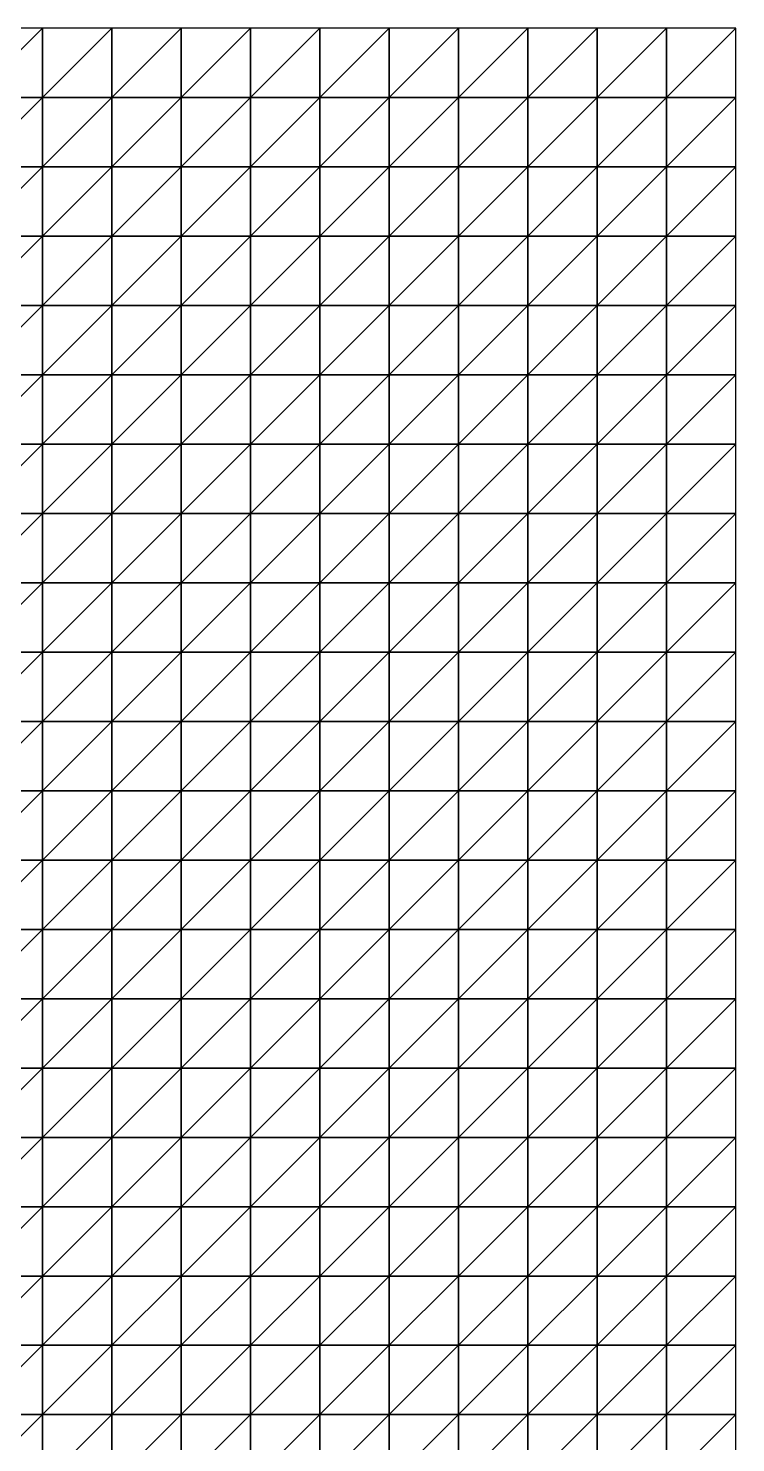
# Model space of a CAD drawing. Header units: metres. Extents: x 351000 to 353000, y 7455000 to 7457000.
# Drawn here: x 352745 to 353000, y 7456490 to 7457000 of the extents above; entities that cross this region are included whole.
import ezdxf

# ---------------------------------------------------------------- set-up
doc = ezdxf.new("R2010")
doc.units = ezdxf.units.M

msp = doc.modelspace()

# ---------------------------------------------------------------- linework, layer by layer
at = {"layer": 'BASE_OF_OXIDE_BOX'}
for points in [[(352725, 7456975, 1190.68), (352750, 7456975, 1195.74), (352750, 7457000, 1192.9)], [(352725, 7456975, 1190.68), (352750, 7457000, 1192.9), (352725, 7457000, 1188.75)], [(352750, 7456975, 1195.74), (352775, 7456975, 1202.83), (352775, 7457000, 1199.42)], [(352750, 7456975, 1195.74), (352775, 7457000, 1199.42), (352750, 7457000, 1192.9)], [(352775, 7456975, 1202.83), (352800, 7456975, 1207.02), (352800, 7457000, 1205.05)], [(352775, 7456975, 1202.83), (352800, 7457000, 1205.05), (352775, 7457000, 1199.42)], [(352800, 7456975, 1207.02), (352825, 7456975, 1207.54), (352825, 7457000, 1206.7)], [(352800, 7456975, 1207.02), (352825, 7457000, 1206.7), (352800, 7457000, 1205.05)], [(352825, 7456975, 1207.54), (352850, 7456975, 1208.84), (352850, 7457000, 1209.25)], [(352825, 7456975, 1207.54), (352850, 7457000, 1209.25), (352825, 7457000, 1206.7)], [(352850, 7456975, 1208.84), (352875, 7456975, 1210.33), (352875, 7457000, 1210.39)], [(352850, 7456975, 1208.84), (352875, 7457000, 1210.39), (352850, 7457000, 1209.25)], [(352875, 7456975, 1210.33), (352900, 7456975, 1209.05), (352900, 7457000, 1207.5)], [(352875, 7456975, 1210.33), (352900, 7457000, 1207.5), (352875, 7457000, 1210.39)], [(352900, 7456975, 1209.05), (352925, 7456975, 1202.54), (352925, 7457000, 1203.03)], [(352900, 7456975, 1209.05), (352925, 7457000, 1203.03), (352900, 7457000, 1207.5)], [(352925, 7456975, 1202.54), (352950, 7456975, 1194.92), (352950, 7457000, 1195.93)], [(352925, 7456975, 1202.54), (352950, 7457000, 1195.93), (352925, 7457000, 1203.03)], [(352950, 7456975, 1194.92), (352975, 7456975, 1184.76), (352975, 7457000, 1188.08)], [(352950, 7456975, 1194.92), (352975, 7457000, 1188.08), (352950, 7457000, 1195.93)], [(352975, 7456975, 1184.76), (353000, 7456975, 1175.67), (353000, 7457000, 1177.03)], [(352975, 7456975, 1184.76), (353000, 7457000, 1177.03), (352975, 7457000, 1188.08)], [(352725, 7456950, 1194.56), (352750, 7456950, 1200.44), (352750, 7456975, 1195.74)], [(352725, 7456950, 1194.56), (352750, 7456975, 1195.74), (352725, 7456975, 1190.68)], [(352750, 7456950, 1200.44), (352775, 7456950, 1207.55), (352775, 7456975, 1202.83)], [(352750, 7456950, 1200.44), (352775, 7456975, 1202.83), (352750, 7456975, 1195.74)], [(352775, 7456950, 1207.55), (352800, 7456950, 1211.11), (352800, 7456975, 1207.02)], [(352775, 7456950, 1207.55), (352800, 7456975, 1207.02), (352775, 7456975, 1202.83)], [(352800, 7456950, 1211.11), (352825, 7456950, 1210.2), (352825, 7456975, 1207.54)], [(352800, 7456950, 1211.11), (352825, 7456975, 1207.54), (352800, 7456975, 1207.02)], [(352825, 7456950, 1210.2), (352850, 7456950, 1209.69), (352850, 7456975, 1208.84)], [(352825, 7456950, 1210.2), (352850, 7456975, 1208.84), (352825, 7456975, 1207.54)], [(352850, 7456950, 1209.69), (352875, 7456950, 1209.61), (352875, 7456975, 1210.33)], [(352850, 7456950, 1209.69), (352875, 7456975, 1210.33), (352850, 7456975, 1208.84)], [(352875, 7456950, 1209.61), (352900, 7456950, 1205.89), (352900, 7456975, 1209.05)], [(352875, 7456950, 1209.61), (352900, 7456975, 1209.05), (352875, 7456975, 1210.33)], [(352900, 7456950, 1205.89), (352925, 7456950, 1197.81), (352925, 7456975, 1202.54)], [(352900, 7456950, 1205.89), (352925, 7456975, 1202.54), (352900, 7456975, 1209.05)], [(352925, 7456950, 1197.81), (352950, 7456950, 1189), (352950, 7456975, 1194.92)], [(352925, 7456950, 1197.81), (352950, 7456975, 1194.92), (352925, 7456975, 1202.54)], [(352950, 7456950, 1189), (352975, 7456950, 1180.55), (352975, 7456975, 1184.76)], [(352950, 7456950, 1189), (352975, 7456975, 1184.76), (352950, 7456975, 1194.92)], [(352975, 7456950, 1180.55), (353000, 7456950, 1173.65), (353000, 7456975, 1175.67)], [(352975, 7456950, 1180.55), (353000, 7456975, 1175.67), (352975, 7456975, 1184.76)], [(352725, 7456925, 1198.67), (352750, 7456925, 1205.07), (352750, 7456950, 1200.44)], [(352725, 7456925, 1198.67), (352750, 7456950, 1200.44), (352725, 7456950, 1194.56)], [(352750, 7456925, 1205.07), (352775, 7456925, 1211.67), (352775, 7456950, 1207.55)], [(352750, 7456925, 1205.07), (352775, 7456950, 1207.55), (352750, 7456950, 1200.44)], [(352775, 7456925, 1211.67), (352800, 7456925, 1215.95), (352800, 7456950, 1211.11)], [(352775, 7456925, 1211.67), (352800, 7456950, 1211.11), (352775, 7456950, 1207.55)], [(352800, 7456925, 1215.95), (352825, 7456925, 1213.81), (352825, 7456950, 1210.2)], [(352800, 7456925, 1215.95), (352825, 7456950, 1210.2), (352800, 7456950, 1211.11)], [(352825, 7456925, 1213.81), (352850, 7456925, 1211.23), (352850, 7456950, 1209.69)], [(352825, 7456925, 1213.81), (352850, 7456950, 1209.69), (352825, 7456950, 1210.2)], [(352850, 7456925, 1211.23), (352875, 7456925, 1206.8), (352875, 7456950, 1209.61)], [(352850, 7456925, 1211.23), (352875, 7456950, 1209.61), (352850, 7456950, 1209.69)], [(352875, 7456925, 1206.8), (352900, 7456925, 1198.89), (352900, 7456950, 1205.89)], [(352875, 7456925, 1206.8), (352900, 7456950, 1205.89), (352875, 7456950, 1209.61)], [(352900, 7456925, 1198.89), (352925, 7456925, 1190.64), (352925, 7456950, 1197.81)], [(352900, 7456925, 1198.89), (352925, 7456950, 1197.81), (352900, 7456950, 1205.89)], [(352925, 7456925, 1190.64), (352950, 7456925, 1183.01), (352950, 7456950, 1189)], [(352925, 7456925, 1190.64), (352950, 7456950, 1189), (352925, 7456950, 1197.81)], [(352950, 7456925, 1183.01), (352975, 7456925, 1176.61), (352975, 7456950, 1180.55)], [(352950, 7456925, 1183.01), (352975, 7456950, 1180.55), (352950, 7456950, 1189)], [(352975, 7456925, 1176.61), (353000, 7456925, 1171.96), (353000, 7456950, 1173.65)], [(352975, 7456925, 1176.61), (353000, 7456950, 1173.65), (352975, 7456950, 1180.55)], [(352725, 7456900, 1200.68), (352750, 7456900, 1206.95), (352750, 7456925, 1205.07)], [(352725, 7456900, 1200.68), (352750, 7456925, 1205.07), (352725, 7456925, 1198.67)], [(352750, 7456900, 1206.95), (352775, 7456900, 1212.45), (352775, 7456925, 1211.67)], [(352750, 7456900, 1206.95), (352775, 7456925, 1211.67), (352750, 7456925, 1205.07)], [(352775, 7456900, 1212.45), (352800, 7456900, 1214.75), (352800, 7456925, 1215.95)], [(352775, 7456900, 1212.45), (352800, 7456925, 1215.95), (352775, 7456925, 1211.67)], [(352800, 7456900, 1214.75), (352825, 7456900, 1212.79), (352825, 7456925, 1213.81)], [(352800, 7456900, 1214.75), (352825, 7456925, 1213.81), (352800, 7456925, 1215.95)], [(352825, 7456900, 1212.79), (352850, 7456900, 1207.01), (352850, 7456925, 1211.23)], [(352825, 7456900, 1212.79), (352850, 7456925, 1211.23), (352825, 7456925, 1213.81)], [(352850, 7456900, 1207.01), (352875, 7456900, 1199), (352875, 7456925, 1206.8)], [(352850, 7456900, 1207.01), (352875, 7456925, 1206.8), (352850, 7456925, 1211.23)], [(352875, 7456900, 1199), (352900, 7456900, 1190.6), (352900, 7456925, 1198.89)], [(352875, 7456900, 1199), (352900, 7456925, 1198.89), (352875, 7456925, 1206.8)], [(352900, 7456900, 1190.6), (352925, 7456900, 1183.28), (352925, 7456925, 1190.64)], [(352900, 7456900, 1190.6), (352925, 7456925, 1190.64), (352900, 7456925, 1198.89)], [(352925, 7456900, 1183.28), (352950, 7456900, 1177.74), (352950, 7456925, 1183.01)], [(352925, 7456900, 1183.28), (352950, 7456925, 1183.01), (352925, 7456925, 1190.64)], [(352950, 7456900, 1177.74), (352975, 7456900, 1174.02), (352975, 7456925, 1176.61)], [(352950, 7456900, 1177.74), (352975, 7456925, 1176.61), (352950, 7456925, 1183.01)], [(352975, 7456900, 1174.02), (353000, 7456900, 1171.85), (353000, 7456925, 1171.96)], [(352975, 7456900, 1174.02), (353000, 7456925, 1171.96), (352975, 7456925, 1176.61)], [(352725, 7456875, 1199.27), (352750, 7456875, 1204.56), (352750, 7456900, 1206.95)], [(352725, 7456875, 1199.27), (352750, 7456900, 1206.95), (352725, 7456900, 1200.68)], [(352750, 7456875, 1204.56), (352775, 7456875, 1208.38), (352775, 7456900, 1212.45)], [(352750, 7456875, 1204.56), (352775, 7456900, 1212.45), (352750, 7456900, 1206.95)], [(352775, 7456875, 1208.38), (352800, 7456875, 1208.55), (352800, 7456900, 1214.75)], [(352775, 7456875, 1208.38), (352800, 7456900, 1214.75), (352775, 7456900, 1212.45)], [(352800, 7456875, 1208.55), (352825, 7456875, 1204.45), (352825, 7456900, 1212.79)], [(352800, 7456875, 1208.55), (352825, 7456900, 1212.79), (352800, 7456900, 1214.75)], [(352825, 7456875, 1204.45), (352850, 7456875, 1197.1), (352850, 7456900, 1207.01)], [(352825, 7456875, 1204.45), (352850, 7456900, 1207.01), (352825, 7456900, 1212.79)], [(352850, 7456875, 1197.1), (352875, 7456875, 1188.6), (352875, 7456900, 1199)], [(352850, 7456875, 1197.1), (352875, 7456900, 1199), (352850, 7456900, 1207.01)], [(352875, 7456875, 1188.6), (352900, 7456875, 1181.11), (352900, 7456900, 1190.6)], [(352875, 7456875, 1188.6), (352900, 7456900, 1190.6), (352875, 7456900, 1199)], [(352900, 7456875, 1181.11), (352925, 7456875, 1176.07), (352925, 7456900, 1183.28)], [(352900, 7456875, 1181.11), (352925, 7456900, 1183.28), (352900, 7456900, 1190.6)], [(352925, 7456875, 1176.07), (352950, 7456875, 1173.77), (352950, 7456900, 1177.74)], [(352925, 7456875, 1176.07), (352950, 7456900, 1177.74), (352925, 7456900, 1183.28)], [(352950, 7456875, 1173.77), (352975, 7456875, 1173.55), (352975, 7456900, 1174.02)], [(352950, 7456875, 1173.77), (352975, 7456900, 1174.02), (352950, 7456900, 1177.74)], [(352975, 7456875, 1173.55), (353000, 7456875, 1174.34), (353000, 7456900, 1171.85)], [(352975, 7456875, 1173.55), (353000, 7456900, 1171.85), (352975, 7456900, 1174.02)], [(352725, 7456850, 1195.32), (352750, 7456850, 1198.94), (352750, 7456875, 1204.56)], [(352725, 7456850, 1195.32), (352750, 7456875, 1204.56), (352725, 7456875, 1199.27)], [(352750, 7456850, 1198.94), (352775, 7456850, 1200.63), (352775, 7456875, 1208.38)], [(352750, 7456850, 1198.94), (352775, 7456875, 1208.38), (352750, 7456875, 1204.56)], [(352775, 7456850, 1200.63), (352800, 7456850, 1198.63), (352800, 7456875, 1208.55)], [(352775, 7456850, 1200.63), (352800, 7456875, 1208.55), (352775, 7456875, 1208.38)], [(352800, 7456850, 1198.63), (352825, 7456850, 1192.83), (352825, 7456875, 1204.45)], [(352800, 7456850, 1198.63), (352825, 7456875, 1204.45), (352800, 7456875, 1208.55)], [(352825, 7456850, 1192.83), (352850, 7456850, 1184.74), (352850, 7456875, 1197.1)], [(352825, 7456850, 1192.83), (352850, 7456875, 1197.1), (352825, 7456875, 1204.45)], [(352850, 7456850, 1184.74), (352875, 7456850, 1176.81), (352875, 7456875, 1188.6)], [(352850, 7456850, 1184.74), (352875, 7456875, 1188.6), (352850, 7456875, 1197.1)], [(352875, 7456850, 1176.81), (352900, 7456850, 1171.35), (352900, 7456875, 1181.11)], [(352875, 7456850, 1176.81), (352900, 7456875, 1181.11), (352875, 7456875, 1188.6)], [(352900, 7456850, 1171.35), (352925, 7456850, 1169.6), (352925, 7456875, 1176.07)], [(352900, 7456850, 1171.35), (352925, 7456875, 1176.07), (352900, 7456875, 1181.11)], [(352925, 7456850, 1169.6), (352950, 7456850, 1171.34), (352950, 7456875, 1173.77)], [(352925, 7456850, 1169.6), (352950, 7456875, 1173.77), (352925, 7456875, 1176.07)], [(352950, 7456850, 1171.34), (352975, 7456850, 1175.18), (352975, 7456875, 1173.55)], [(352950, 7456850, 1171.34), (352975, 7456875, 1173.55), (352950, 7456875, 1173.77)], [(352975, 7456850, 1175.18), (353000, 7456850, 1179.29), (353000, 7456875, 1174.34)], [(352975, 7456850, 1175.18), (353000, 7456875, 1174.34), (352975, 7456875, 1173.55)], [(352725, 7456825, 1191.65), (352750, 7456825, 1193.27), (352750, 7456850, 1198.94)], [(352725, 7456825, 1191.65), (352750, 7456850, 1198.94), (352725, 7456850, 1195.32)], [(352750, 7456825, 1193.27), (352775, 7456825, 1192.66), (352775, 7456850, 1200.63)], [(352750, 7456825, 1193.27), (352775, 7456850, 1200.63), (352750, 7456850, 1198.94)], [(352775, 7456825, 1192.66), (352800, 7456825, 1188.56), (352800, 7456850, 1198.63)], [(352775, 7456825, 1192.66), (352800, 7456850, 1198.63), (352775, 7456850, 1200.63)], [(352800, 7456825, 1188.56), (352825, 7456825, 1181.34), (352825, 7456850, 1192.83)], [(352800, 7456825, 1188.56), (352825, 7456850, 1192.83), (352800, 7456850, 1198.63)], [(352825, 7456825, 1181.34), (352850, 7456825, 1172.93), (352850, 7456850, 1184.74)], [(352825, 7456825, 1181.34), (352850, 7456850, 1184.74), (352825, 7456850, 1192.83)], [(352850, 7456825, 1172.93), (352875, 7456825, 1166), (352875, 7456850, 1176.81)], [(352850, 7456825, 1172.93), (352875, 7456850, 1176.81), (352850, 7456850, 1184.74)], [(352875, 7456825, 1166), (352900, 7456825, 1162.87), (352900, 7456850, 1171.35)], [(352875, 7456825, 1166), (352900, 7456850, 1171.35), (352875, 7456850, 1176.81)], [(352900, 7456825, 1162.87), (352925, 7456825, 1164.53), (352925, 7456850, 1169.6)], [(352900, 7456825, 1162.87), (352925, 7456850, 1169.6), (352900, 7456850, 1171.35)], [(352925, 7456825, 1164.53), (352950, 7456825, 1170.24), (352950, 7456850, 1171.34)], [(352925, 7456825, 1164.53), (352950, 7456850, 1171.34), (352925, 7456850, 1169.6)], [(352950, 7456825, 1170.24), (352975, 7456825, 1177.95), (352975, 7456850, 1175.18)], [(352950, 7456825, 1170.24), (352975, 7456850, 1175.18), (352950, 7456850, 1171.34)], [(352975, 7456825, 1177.95), (353000, 7456825, 1185.21), (353000, 7456850, 1179.29)], [(352975, 7456825, 1177.95), (353000, 7456850, 1179.29), (352975, 7456850, 1175.18)], [(352725, 7456800, 1191.26), (352750, 7456800, 1191), (352750, 7456825, 1193.27)], [(352725, 7456800, 1191.26), (352750, 7456825, 1193.27), (352725, 7456825, 1191.65)], [(352750, 7456800, 1191), (352775, 7456800, 1188.2), (352775, 7456825, 1192.66)], [(352750, 7456800, 1191), (352775, 7456825, 1192.66), (352750, 7456825, 1193.27)], [(352775, 7456800, 1188.2), (352800, 7456800, 1182.1), (352800, 7456825, 1188.56)], [(352775, 7456800, 1188.2), (352800, 7456825, 1188.56), (352775, 7456825, 1192.66)], [(352800, 7456800, 1182.1), (352825, 7456800, 1173.51), (352825, 7456825, 1181.34)], [(352800, 7456800, 1182.1), (352825, 7456825, 1181.34), (352800, 7456825, 1188.56)], [(352825, 7456800, 1173.51), (352850, 7456800, 1164.67), (352850, 7456825, 1172.93)], [(352825, 7456800, 1173.51), (352850, 7456825, 1172.93), (352825, 7456825, 1181.34)], [(352850, 7456800, 1164.67), (352875, 7456800, 1158.4), (352875, 7456825, 1166)], [(352850, 7456800, 1164.67), (352875, 7456825, 1166), (352850, 7456825, 1172.93)], [(352875, 7456800, 1158.4), (352900, 7456800, 1156.97), (352900, 7456825, 1162.87)], [(352875, 7456800, 1158.4), (352900, 7456825, 1162.87), (352875, 7456825, 1166)], [(352900, 7456800, 1156.97), (352925, 7456800, 1161.11), (352925, 7456825, 1164.53)], [(352900, 7456800, 1156.97), (352925, 7456825, 1164.53), (352900, 7456825, 1162.87)], [(352925, 7456800, 1161.11), (352950, 7456800, 1169.71), (352950, 7456825, 1170.24)], [(352925, 7456800, 1161.11), (352950, 7456825, 1170.24), (352925, 7456825, 1164.53)], [(352950, 7456800, 1169.71), (352975, 7456800, 1180.25), (352975, 7456825, 1177.95)], [(352950, 7456800, 1169.71), (352975, 7456825, 1177.95), (352950, 7456825, 1170.24)], [(352975, 7456800, 1180.25), (353000, 7456800, 1189.8), (353000, 7456825, 1185.21)], [(352975, 7456800, 1180.25), (353000, 7456825, 1185.21), (352975, 7456825, 1177.95)], [(352725, 7456775, 1195.17), (352750, 7456775, 1193.44), (352750, 7456800, 1191)], [(352725, 7456775, 1195.17), (352750, 7456800, 1191), (352725, 7456800, 1191.26)], [(352750, 7456775, 1193.44), (352775, 7456775, 1188.78), (352775, 7456800, 1188.2)], [(352750, 7456775, 1193.44), (352775, 7456800, 1188.2), (352750, 7456800, 1191)], [(352775, 7456775, 1188.78), (352800, 7456775, 1180.87), (352800, 7456800, 1182.1)], [(352775, 7456775, 1188.78), (352800, 7456800, 1182.1), (352775, 7456800, 1188.2)], [(352800, 7456775, 1180.87), (352825, 7456775, 1170.88), (352825, 7456800, 1173.51)], [(352800, 7456775, 1180.87), (352825, 7456800, 1173.51), (352800, 7456800, 1182.1)], [(352825, 7456775, 1170.88), (352850, 7456775, 1161.24), (352850, 7456800, 1164.67)], [(352825, 7456775, 1170.88), (352850, 7456800, 1164.67), (352825, 7456800, 1173.51)], [(352850, 7456775, 1161.24), (352875, 7456775, 1154.85), (352875, 7456800, 1158.4)], [(352850, 7456775, 1161.24), (352875, 7456800, 1158.4), (352850, 7456800, 1164.67)], [(352875, 7456775, 1154.85), (352900, 7456775, 1153.91), (352900, 7456800, 1156.97)], [(352875, 7456775, 1154.85), (352900, 7456800, 1156.97), (352875, 7456800, 1158.4)], [(352900, 7456775, 1153.91), (352925, 7456775, 1159.05), (352925, 7456800, 1161.11)], [(352900, 7456775, 1153.91), (352925, 7456800, 1161.11), (352900, 7456800, 1156.97)], [(352925, 7456775, 1159.05), (352950, 7456775, 1168.94), (352950, 7456800, 1169.71)], [(352925, 7456775, 1159.05), (352950, 7456800, 1169.71), (352925, 7456800, 1161.11)], [(352950, 7456775, 1168.94), (352975, 7456775, 1180.79), (352975, 7456800, 1180.25)], [(352950, 7456775, 1168.94), (352975, 7456800, 1180.25), (352950, 7456800, 1169.71)], [(352975, 7456775, 1180.79), (353000, 7456775, 1191.45), (353000, 7456800, 1189.8)], [(352975, 7456775, 1180.79), (353000, 7456800, 1189.8), (352975, 7456800, 1180.25)], [(352725, 7456750, 1201.59), (352750, 7456750, 1198.91), (352750, 7456775, 1193.44)], [(352725, 7456750, 1201.59), (352750, 7456775, 1193.44), (352725, 7456775, 1195.17)], [(352750, 7456750, 1198.91), (352775, 7456750, 1192.88), (352775, 7456775, 1188.78)], [(352750, 7456750, 1198.91), (352775, 7456775, 1188.78), (352750, 7456775, 1193.44)], [(352775, 7456750, 1192.88), (352800, 7456750, 1183.54), (352800, 7456775, 1180.87)], [(352775, 7456750, 1192.88), (352800, 7456775, 1180.87), (352775, 7456775, 1188.78)], [(352800, 7456750, 1183.54), (352825, 7456750, 1172.28), (352825, 7456775, 1170.88)], [(352800, 7456750, 1183.54), (352825, 7456775, 1170.88), (352800, 7456775, 1180.87)], [(352825, 7456750, 1172.28), (352850, 7456750, 1161.63), (352850, 7456775, 1161.24)], [(352825, 7456750, 1172.28), (352850, 7456775, 1161.24), (352825, 7456775, 1170.88)], [(352850, 7456750, 1161.63), (352875, 7456750, 1154.49), (352875, 7456775, 1154.85)], [(352850, 7456750, 1161.63), (352875, 7456775, 1154.85), (352850, 7456775, 1161.24)], [(352875, 7456750, 1154.49), (352900, 7456750, 1153.06), (352900, 7456775, 1153.91)], [(352875, 7456750, 1154.49), (352900, 7456775, 1153.91), (352875, 7456775, 1154.85)], [(352900, 7456750, 1153.06), (352925, 7456750, 1157.92), (352925, 7456775, 1159.05)], [(352900, 7456750, 1153.06), (352925, 7456775, 1159.05), (352900, 7456775, 1153.91)], [(352925, 7456750, 1157.92), (352950, 7456750, 1167.7), (352950, 7456775, 1168.94)], [(352925, 7456750, 1157.92), (352950, 7456775, 1168.94), (352925, 7456775, 1159.05)], [(352950, 7456750, 1167.7), (352975, 7456750, 1179.59), (352975, 7456775, 1180.79)], [(352950, 7456750, 1167.7), (352975, 7456775, 1180.79), (352950, 7456775, 1168.94)], [(352975, 7456750, 1179.59), (353000, 7456750, 1190.35), (353000, 7456775, 1191.45)], [(352975, 7456750, 1179.59), (353000, 7456775, 1191.45), (352975, 7456775, 1180.79)], [(352725, 7456725, 1206.37), (352750, 7456725, 1203.96), (352750, 7456750, 1198.91)], [(352725, 7456725, 1206.37), (352750, 7456750, 1198.91), (352725, 7456750, 1201.59)], [(352750, 7456725, 1203.96), (352775, 7456725, 1197.19), (352775, 7456750, 1192.88)], [(352750, 7456725, 1203.96), (352775, 7456750, 1192.88), (352750, 7456750, 1198.91)], [(352775, 7456725, 1197.19), (352800, 7456725, 1187.05), (352800, 7456750, 1183.54)], [(352775, 7456725, 1197.19), (352800, 7456750, 1183.54), (352775, 7456750, 1192.88)], [(352800, 7456725, 1187.05), (352825, 7456725, 1175.03), (352825, 7456750, 1172.28)], [(352800, 7456725, 1187.05), (352825, 7456750, 1172.28), (352800, 7456750, 1183.54)], [(352825, 7456725, 1175.03), (352850, 7456725, 1163.64), (352850, 7456750, 1161.63)], [(352825, 7456725, 1175.03), (352850, 7456750, 1161.63), (352825, 7456750, 1172.28)], [(352850, 7456725, 1163.64), (352875, 7456725, 1155.75), (352875, 7456750, 1154.49)], [(352850, 7456725, 1163.64), (352875, 7456750, 1154.49), (352850, 7456750, 1161.63)], [(352875, 7456725, 1155.75), (352900, 7456725, 1153.54), (352900, 7456750, 1153.06)], [(352875, 7456725, 1155.75), (352900, 7456750, 1153.06), (352875, 7456750, 1154.49)], [(352900, 7456725, 1153.54), (352925, 7456725, 1157.62), (352925, 7456750, 1157.92)], [(352900, 7456725, 1153.54), (352925, 7456750, 1157.92), (352900, 7456750, 1153.06)], [(352925, 7456725, 1157.62), (352950, 7456725, 1166.74), (352950, 7456750, 1167.7)], [(352925, 7456725, 1157.62), (352950, 7456750, 1167.7), (352925, 7456750, 1157.92)], [(352950, 7456725, 1166.74), (352975, 7456725, 1178.13), (352975, 7456750, 1179.59)], [(352950, 7456725, 1166.74), (352975, 7456750, 1179.59), (352950, 7456750, 1167.7)], [(352975, 7456725, 1178.13), (353000, 7456725, 1188.63), (353000, 7456750, 1190.35)], [(352975, 7456725, 1178.13), (353000, 7456750, 1190.35), (352975, 7456750, 1179.59)], [(352725, 7456700, 1209.14), (352750, 7456700, 1206.01), (352750, 7456725, 1203.96)], [(352725, 7456700, 1209.14), (352750, 7456725, 1203.96), (352725, 7456725, 1206.37)], [(352750, 7456700, 1206.01), (352775, 7456700, 1199.19), (352775, 7456725, 1197.19)], [(352750, 7456700, 1206.01), (352775, 7456725, 1197.19), (352750, 7456725, 1203.96)], [(352775, 7456700, 1199.19), (352800, 7456700, 1189.06), (352800, 7456725, 1187.05)], [(352775, 7456700, 1199.19), (352800, 7456725, 1187.05), (352775, 7456725, 1197.19)], [(352800, 7456700, 1189.06), (352825, 7456700, 1177.09), (352825, 7456725, 1175.03)], [(352800, 7456700, 1189.06), (352825, 7456725, 1175.03), (352800, 7456725, 1187.05)], [(352825, 7456700, 1177.09), (352850, 7456700, 1165.69), (352850, 7456725, 1163.64)], [(352825, 7456700, 1177.09), (352850, 7456725, 1163.64), (352825, 7456725, 1175.03)], [(352850, 7456700, 1165.69), (352875, 7456700, 1157.63), (352875, 7456725, 1155.75)], [(352850, 7456700, 1165.69), (352875, 7456725, 1155.75), (352850, 7456725, 1163.64)], [(352875, 7456700, 1157.63), (352900, 7456700, 1155.07), (352900, 7456725, 1153.54)], [(352875, 7456700, 1157.63), (352900, 7456725, 1153.54), (352875, 7456725, 1155.75)], [(352900, 7456700, 1155.07), (352925, 7456700, 1158.69), (352925, 7456725, 1157.62)], [(352900, 7456700, 1155.07), (352925, 7456725, 1157.62), (352900, 7456725, 1153.54)], [(352925, 7456700, 1158.69), (352950, 7456700, 1167.35), (352950, 7456725, 1166.74)], [(352925, 7456700, 1158.69), (352950, 7456725, 1166.74), (352925, 7456725, 1157.62)], [(352950, 7456700, 1167.35), (352975, 7456700, 1178.45), (352975, 7456725, 1178.13)], [(352950, 7456700, 1167.35), (352975, 7456725, 1178.13), (352950, 7456725, 1166.74)], [(352975, 7456700, 1178.45), (353000, 7456700, 1188.89), (353000, 7456725, 1188.63)], [(352975, 7456700, 1178.45), (353000, 7456725, 1188.63), (352975, 7456725, 1178.13)], [(352725, 7456675, 1208.06), (352750, 7456675, 1205.42), (352750, 7456700, 1206.01)], [(352725, 7456675, 1208.06), (352750, 7456700, 1206.01), (352725, 7456700, 1209.14)], [(352750, 7456675, 1205.42), (352775, 7456675, 1199.18), (352775, 7456700, 1199.19)], [(352750, 7456675, 1205.42), (352775, 7456700, 1199.19), (352750, 7456700, 1206.01)], [(352775, 7456675, 1199.18), (352800, 7456675, 1189.78), (352800, 7456700, 1189.06)], [(352775, 7456675, 1199.18), (352800, 7456700, 1189.06), (352775, 7456700, 1199.19)], [(352800, 7456675, 1189.78), (352825, 7456675, 1178.6), (352825, 7456700, 1177.09)], [(352800, 7456675, 1189.78), (352825, 7456700, 1177.09), (352800, 7456700, 1189.06)], [(352825, 7456675, 1178.6), (352850, 7456675, 1167.92), (352850, 7456700, 1165.69)], [(352825, 7456675, 1178.6), (352850, 7456700, 1165.69), (352825, 7456700, 1177.09)], [(352850, 7456675, 1167.92), (352875, 7456675, 1160.37), (352875, 7456700, 1157.63)], [(352850, 7456675, 1167.92), (352875, 7456700, 1157.63), (352850, 7456700, 1165.69)], [(352875, 7456675, 1160.37), (352900, 7456675, 1158.07), (352900, 7456700, 1155.07)], [(352875, 7456675, 1160.37), (352900, 7456700, 1155.07), (352875, 7456700, 1157.63)], [(352900, 7456675, 1158.07), (352925, 7456675, 1161.75), (352925, 7456700, 1158.69)], [(352900, 7456675, 1158.07), (352925, 7456700, 1158.69), (352900, 7456700, 1155.07)], [(352925, 7456675, 1161.75), (352950, 7456675, 1170.44), (352950, 7456700, 1167.35)], [(352925, 7456675, 1161.75), (352950, 7456700, 1167.35), (352925, 7456700, 1158.69)], [(352950, 7456675, 1170.44), (352975, 7456675, 1181.66), (352975, 7456700, 1178.45)], [(352950, 7456675, 1170.44), (352975, 7456700, 1178.45), (352950, 7456700, 1167.35)], [(352975, 7456675, 1181.66), (353000, 7456675, 1192.37), (353000, 7456700, 1188.89)], [(352975, 7456675, 1181.66), (353000, 7456700, 1188.89), (352975, 7456700, 1178.45)], [(352725, 7456650, 1207.15), (352750, 7456650, 1205.4), (352750, 7456675, 1205.42)], [(352725, 7456650, 1207.15), (352750, 7456675, 1205.42), (352725, 7456675, 1208.06)], [(352750, 7456650, 1205.4), (352775, 7456650, 1200.1), (352775, 7456675, 1199.18)], [(352750, 7456650, 1205.4), (352775, 7456675, 1199.18), (352750, 7456675, 1205.42)], [(352775, 7456650, 1200.1), (352800, 7456650, 1191.73), (352800, 7456675, 1189.78)], [(352775, 7456650, 1200.1), (352800, 7456675, 1189.78), (352775, 7456675, 1199.18)], [(352800, 7456650, 1191.73), (352825, 7456650, 1181.6), (352825, 7456675, 1178.6)], [(352800, 7456650, 1191.73), (352825, 7456675, 1178.6), (352800, 7456675, 1189.78)], [(352825, 7456650, 1181.6), (352850, 7456650, 1171.85), (352850, 7456675, 1167.92)], [(352825, 7456650, 1181.6), (352850, 7456675, 1167.92), (352825, 7456675, 1178.6)], [(352850, 7456650, 1171.85), (352875, 7456650, 1164.98), (352875, 7456675, 1160.37)], [(352850, 7456650, 1171.85), (352875, 7456675, 1160.37), (352850, 7456675, 1167.92)], [(352875, 7456650, 1164.98), (352900, 7456650, 1163.05), (352900, 7456675, 1158.07)], [(352875, 7456650, 1164.98), (352900, 7456675, 1158.07), (352875, 7456675, 1160.37)], [(352900, 7456650, 1163.05), (352925, 7456650, 1166.88), (352925, 7456675, 1161.75)], [(352900, 7456650, 1163.05), (352925, 7456675, 1161.75), (352900, 7456675, 1158.07)], [(352925, 7456650, 1166.88), (352950, 7456650, 1175.61), (352950, 7456675, 1170.44)], [(352925, 7456650, 1166.88), (352950, 7456675, 1170.44), (352925, 7456675, 1161.75)], [(352950, 7456650, 1175.61), (352975, 7456650, 1186.92), (352975, 7456675, 1181.66)], [(352950, 7456650, 1175.61), (352975, 7456675, 1181.66), (352950, 7456675, 1170.44)], [(352975, 7456650, 1186.92), (353000, 7456650, 1194.99), (353000, 7456675, 1192.37)], [(352975, 7456650, 1186.92), (353000, 7456675, 1192.37), (352975, 7456675, 1181.66)], [(352725, 7456625, 1210.42), (352750, 7456625, 1209.71), (352750, 7456650, 1205.4)], [(352725, 7456625, 1210.42), (352750, 7456650, 1205.4), (352725, 7456650, 1207.15)], [(352750, 7456625, 1209.71), (352775, 7456625, 1205.29), (352775, 7456650, 1200.1)], [(352750, 7456625, 1209.71), (352775, 7456650, 1200.1), (352750, 7456650, 1205.4)], [(352775, 7456625, 1205.29), (352800, 7456625, 1197.68), (352800, 7456650, 1191.73)], [(352775, 7456625, 1205.29), (352800, 7456650, 1191.73), (352775, 7456650, 1200.1)], [(352800, 7456625, 1197.68), (352825, 7456625, 1188.19), (352825, 7456650, 1181.6)], [(352800, 7456625, 1197.68), (352825, 7456650, 1181.6), (352800, 7456650, 1191.73)], [(352825, 7456625, 1188.19), (352850, 7456625, 1178.85), (352850, 7456650, 1171.85)], [(352825, 7456625, 1188.19), (352850, 7456650, 1171.85), (352825, 7456650, 1181.6)], [(352850, 7456625, 1178.85), (352875, 7456625, 1172.06), (352875, 7456650, 1164.98)], [(352850, 7456625, 1178.85), (352875, 7456650, 1164.98), (352850, 7456650, 1171.85)], [(352875, 7456625, 1172.06), (352900, 7456625, 1169.86), (352900, 7456650, 1163.05)], [(352875, 7456625, 1172.06), (352900, 7456650, 1163.05), (352875, 7456650, 1164.98)], [(352900, 7456625, 1169.86), (352925, 7456625, 1173.14), (352925, 7456650, 1166.88)], [(352900, 7456625, 1169.86), (352925, 7456650, 1166.88), (352900, 7456650, 1163.05)], [(352925, 7456625, 1173.14), (352950, 7456625, 1181.2), (352950, 7456650, 1175.61)], [(352925, 7456625, 1173.14), (352950, 7456650, 1175.61), (352925, 7456650, 1166.88)], [(352950, 7456625, 1181.2), (352975, 7456625, 1191.89), (352975, 7456650, 1186.92)], [(352950, 7456625, 1181.2), (352975, 7456650, 1186.92), (352950, 7456650, 1175.61)], [(352975, 7456625, 1191.89), (353000, 7456625, 1195.7), (353000, 7456650, 1194.99)], [(352975, 7456625, 1191.89), (353000, 7456650, 1194.99), (352975, 7456650, 1186.92)], [(352725, 7456600, 1219.69), (352750, 7456600, 1219.8), (352750, 7456625, 1209.71)], [(352725, 7456600, 1219.69), (352750, 7456625, 1209.71), (352725, 7456625, 1210.42)], [(352750, 7456600, 1219.8), (352775, 7456600, 1215.76), (352775, 7456625, 1205.29)], [(352750, 7456600, 1219.8), (352775, 7456625, 1205.29), (352750, 7456625, 1209.71)], [(352775, 7456600, 1215.76), (352800, 7456600, 1208.23), (352800, 7456625, 1197.68)], [(352775, 7456600, 1215.76), (352800, 7456625, 1197.68), (352775, 7456625, 1205.29)], [(352800, 7456600, 1208.23), (352825, 7456600, 1198.55), (352825, 7456625, 1188.19)], [(352800, 7456600, 1208.23), (352825, 7456625, 1188.19), (352800, 7456625, 1197.68)], [(352825, 7456600, 1198.55), (352850, 7456600, 1188.7), (352850, 7456625, 1178.85)], [(352825, 7456600, 1198.55), (352850, 7456625, 1178.85), (352825, 7456625, 1188.19)], [(352850, 7456600, 1188.7), (352875, 7456600, 1181.01), (352875, 7456625, 1172.06)], [(352850, 7456600, 1188.7), (352875, 7456625, 1172.06), (352850, 7456625, 1178.85)], [(352875, 7456600, 1181.01), (352900, 7456600, 1177.47), (352900, 7456625, 1169.86)], [(352875, 7456600, 1181.01), (352900, 7456625, 1169.86), (352875, 7456625, 1172.06)], [(352900, 7456600, 1177.47), (352925, 7456600, 1179.09), (352925, 7456625, 1173.14)], [(352900, 7456600, 1177.47), (352925, 7456625, 1173.14), (352900, 7456625, 1169.86)], [(352925, 7456600, 1179.09), (352950, 7456600, 1185.35), (352950, 7456625, 1181.2)], [(352925, 7456600, 1179.09), (352950, 7456625, 1181.2), (352925, 7456625, 1173.14)], [(352950, 7456600, 1185.35), (352975, 7456600, 1194.31), (352975, 7456625, 1191.89)], [(352950, 7456600, 1185.35), (352975, 7456625, 1191.89), (352950, 7456625, 1181.2)], [(352975, 7456600, 1194.31), (353000, 7456600, 1197.47), (353000, 7456625, 1195.7)], [(352975, 7456600, 1194.31), (353000, 7456625, 1195.7), (352975, 7456625, 1191.89)], [(352725, 7456575, 1230.8), (352750, 7456575, 1232.48), (352750, 7456600, 1219.8)], [(352725, 7456575, 1230.8), (352750, 7456600, 1219.8), (352725, 7456600, 1219.69)], [(352750, 7456575, 1232.48), (352775, 7456575, 1229.05), (352775, 7456600, 1215.76)], [(352750, 7456575, 1232.48), (352775, 7456600, 1215.76), (352750, 7456600, 1219.8)], [(352775, 7456575, 1229.05), (352800, 7456575, 1220.93), (352800, 7456600, 1208.23)], [(352775, 7456575, 1229.05), (352800, 7456600, 1208.23), (352775, 7456600, 1215.76)], [(352800, 7456575, 1220.93), (352825, 7456575, 1210.42), (352825, 7456600, 1198.55)], [(352800, 7456575, 1220.93), (352825, 7456600, 1198.55), (352800, 7456600, 1208.23)], [(352825, 7456575, 1210.42), (352850, 7456575, 1199.43), (352850, 7456600, 1188.7)], [(352825, 7456575, 1210.42), (352850, 7456600, 1188.7), (352825, 7456600, 1198.55)], [(352850, 7456575, 1199.43), (352875, 7456575, 1190.18), (352875, 7456600, 1181.01)], [(352850, 7456575, 1199.43), (352875, 7456600, 1181.01), (352850, 7456600, 1188.7)], [(352875, 7456575, 1190.18), (352900, 7456575, 1184.63), (352900, 7456600, 1177.47)], [(352875, 7456575, 1190.18), (352900, 7456600, 1177.47), (352875, 7456600, 1181.01)], [(352900, 7456575, 1184.63), (352925, 7456575, 1183.82), (352925, 7456600, 1179.09)], [(352900, 7456575, 1184.63), (352925, 7456600, 1179.09), (352900, 7456600, 1177.47)], [(352925, 7456575, 1183.82), (352950, 7456575, 1187.45), (352950, 7456600, 1185.35)], [(352925, 7456575, 1183.82), (352950, 7456600, 1185.35), (352925, 7456600, 1179.09)], [(352950, 7456575, 1187.45), (352975, 7456575, 1193.87), (352975, 7456600, 1194.31)], [(352950, 7456575, 1187.45), (352975, 7456600, 1194.31), (352950, 7456600, 1185.35)], [(352975, 7456575, 1193.87), (353000, 7456575, 1200.43), (353000, 7456600, 1197.47)], [(352975, 7456575, 1193.87), (353000, 7456600, 1197.47), (352975, 7456600, 1194.31)], [(352725, 7456550, 1239.49), (352750, 7456550, 1241.35), (352750, 7456575, 1232.48)], [(352725, 7456550, 1239.49), (352750, 7456575, 1232.48), (352725, 7456575, 1230.8)], [(352750, 7456550, 1241.35), (352775, 7456550, 1240.5), (352775, 7456575, 1229.05)], [(352750, 7456550, 1241.35), (352775, 7456575, 1229.05), (352750, 7456575, 1232.48)], [(352775, 7456550, 1240.5), (352800, 7456550, 1231.62), (352800, 7456575, 1220.93)], [(352775, 7456550, 1240.5), (352800, 7456575, 1220.93), (352775, 7456575, 1229.05)], [(352800, 7456550, 1231.62), (352825, 7456550, 1220.34), (352825, 7456575, 1210.42)], [(352800, 7456550, 1231.62), (352825, 7456575, 1210.42), (352800, 7456575, 1220.93)], [(352825, 7456550, 1220.34), (352850, 7456550, 1208.47), (352850, 7456575, 1199.43)], [(352825, 7456550, 1220.34), (352850, 7456575, 1199.43), (352825, 7456575, 1210.42)], [(352850, 7456550, 1208.47), (352875, 7456550, 1198.01), (352875, 7456575, 1190.18)], [(352850, 7456550, 1208.47), (352875, 7456575, 1190.18), (352850, 7456575, 1199.43)], [(352875, 7456550, 1198.01), (352900, 7456550, 1190.75), (352900, 7456575, 1184.63)], [(352875, 7456550, 1198.01), (352900, 7456575, 1184.63), (352875, 7456575, 1190.18)], [(352900, 7456550, 1190.75), (352925, 7456550, 1187.72), (352925, 7456575, 1183.82)], [(352900, 7456550, 1190.75), (352925, 7456575, 1183.82), (352900, 7456575, 1184.63)], [(352925, 7456550, 1187.72), (352950, 7456550, 1188.8), (352950, 7456575, 1187.45)], [(352925, 7456550, 1187.72), (352950, 7456575, 1187.45), (352925, 7456575, 1183.82)], [(352950, 7456550, 1188.8), (352975, 7456550, 1192.63), (352975, 7456575, 1193.87)], [(352950, 7456550, 1188.8), (352975, 7456575, 1193.87), (352950, 7456575, 1187.45)], [(352975, 7456550, 1192.63), (353000, 7456550, 1197.14), (353000, 7456575, 1200.43)], [(352975, 7456550, 1192.63), (353000, 7456575, 1200.43), (352975, 7456575, 1193.87)], [(352725, 7456525, 1247.4), (352750, 7456525, 1248.55), (352750, 7456550, 1241.35)], [(352725, 7456525, 1247.4), (352750, 7456550, 1241.35), (352725, 7456550, 1239.49)], [(352750, 7456525, 1248.55), (352775, 7456525, 1246.17), (352775, 7456550, 1240.5)], [(352750, 7456525, 1248.55), (352775, 7456550, 1240.5), (352750, 7456550, 1241.35)], [(352775, 7456525, 1246.17), (352800, 7456525, 1237.02), (352800, 7456550, 1231.62)], [(352775, 7456525, 1246.17), (352800, 7456550, 1231.62), (352775, 7456550, 1240.5)], [(352800, 7456525, 1237.02), (352825, 7456525, 1225.89), (352825, 7456550, 1220.34)], [(352800, 7456525, 1237.02), (352825, 7456550, 1220.34), (352800, 7456550, 1231.62)], [(352825, 7456525, 1225.89), (352850, 7456525, 1214.33), (352850, 7456550, 1208.47)], [(352825, 7456525, 1225.89), (352850, 7456550, 1208.47), (352825, 7456550, 1220.34)], [(352850, 7456525, 1214.33), (352875, 7456525, 1204.01), (352875, 7456550, 1198.01)], [(352850, 7456525, 1214.33), (352875, 7456550, 1198.01), (352850, 7456550, 1208.47)], [(352875, 7456525, 1204.01), (352900, 7456525, 1196.37), (352900, 7456550, 1190.75)], [(352875, 7456525, 1204.01), (352900, 7456550, 1190.75), (352875, 7456550, 1198.01)], [(352900, 7456525, 1196.37), (352925, 7456525, 1192.32), (352925, 7456550, 1187.72)], [(352900, 7456525, 1196.37), (352925, 7456550, 1187.72), (352900, 7456550, 1190.75)], [(352925, 7456525, 1192.32), (352950, 7456525, 1191.83), (352950, 7456550, 1188.8)], [(352925, 7456525, 1192.32), (352950, 7456550, 1188.8), (352925, 7456550, 1187.72)], [(352950, 7456525, 1191.83), (352975, 7456525, 1193.85), (352975, 7456550, 1192.63)], [(352950, 7456525, 1191.83), (352975, 7456550, 1192.63), (352950, 7456550, 1188.8)], [(352975, 7456525, 1193.85), (353000, 7456525, 1196.65), (353000, 7456550, 1197.14)], [(352975, 7456525, 1193.85), (353000, 7456550, 1197.14), (352975, 7456550, 1192.63)], [(352725, 7456500, 1251.82), (352750, 7456500, 1251.42), (352750, 7456525, 1248.55)], [(352725, 7456500, 1251.82), (352750, 7456525, 1248.55), (352725, 7456525, 1247.4)], [(352750, 7456500, 1251.42), (352775, 7456500, 1245.31), (352775, 7456525, 1246.17)], [(352750, 7456500, 1251.42), (352775, 7456525, 1246.17), (352750, 7456525, 1248.55)], [(352775, 7456500, 1245.31), (352800, 7456500, 1236.79), (352800, 7456525, 1237.02)], [(352775, 7456500, 1245.31), (352800, 7456525, 1237.02), (352775, 7456525, 1246.17)], [(352800, 7456500, 1236.79), (352825, 7456500, 1227.13), (352825, 7456525, 1225.89)], [(352800, 7456500, 1236.79), (352825, 7456525, 1225.89), (352800, 7456525, 1237.02)], [(352825, 7456500, 1227.13), (352850, 7456500, 1217.49), (352850, 7456525, 1214.33)], [(352825, 7456500, 1227.13), (352850, 7456525, 1214.33), (352825, 7456525, 1225.89)], [(352850, 7456500, 1217.49), (352875, 7456500, 1208.99), (352875, 7456525, 1204.01)], [(352850, 7456500, 1217.49), (352875, 7456525, 1204.01), (352850, 7456525, 1214.33)], [(352875, 7456500, 1208.99), (352900, 7456500, 1202.63), (352900, 7456525, 1196.37)], [(352875, 7456500, 1208.99), (352900, 7456525, 1196.37), (352875, 7456525, 1204.01)], [(352900, 7456500, 1202.63), (352925, 7456500, 1199.06), (352925, 7456525, 1192.32)], [(352900, 7456500, 1202.63), (352925, 7456525, 1192.32), (352900, 7456525, 1196.37)], [(352925, 7456500, 1199.06), (352950, 7456500, 1198.29), (352950, 7456525, 1191.83)], [(352925, 7456500, 1199.06), (352950, 7456525, 1191.83), (352925, 7456525, 1192.32)], [(352950, 7456500, 1198.29), (352975, 7456500, 1199.54), (352975, 7456525, 1193.85)], [(352950, 7456500, 1198.29), (352975, 7456525, 1193.85), (352950, 7456525, 1191.83)], [(352975, 7456500, 1199.54), (353000, 7456500, 1201.46), (353000, 7456525, 1196.65)], [(352975, 7456500, 1199.54), (353000, 7456525, 1196.65), (352975, 7456525, 1193.85)], [(352725, 7456475, 1250.03), (352750, 7456475, 1246.59), (352750, 7456500, 1251.42)], [(352725, 7456475, 1250.03), (352750, 7456500, 1251.42), (352725, 7456500, 1251.82)], [(352750, 7456475, 1246.59), (352775, 7456475, 1240.62), (352775, 7456500, 1245.31)], [(352750, 7456475, 1246.59), (352775, 7456500, 1245.31), (352750, 7456500, 1251.42)], [(352775, 7456475, 1240.62), (352800, 7456475, 1233.54), (352800, 7456500, 1236.79)], [(352775, 7456475, 1240.62), (352800, 7456500, 1236.79), (352775, 7456500, 1245.31)], [(352800, 7456475, 1233.54), (352825, 7456475, 1226.36), (352825, 7456500, 1227.13)], [(352800, 7456475, 1233.54), (352825, 7456500, 1227.13), (352800, 7456500, 1236.79)], [(352825, 7456475, 1226.36), (352850, 7456475, 1219.73), (352850, 7456500, 1217.49)], [(352825, 7456475, 1226.36), (352850, 7456500, 1217.49), (352825, 7456500, 1227.13)], [(352850, 7456475, 1219.73), (352875, 7456475, 1214.16), (352875, 7456500, 1208.99)], [(352850, 7456475, 1219.73), (352875, 7456500, 1208.99), (352850, 7456500, 1217.49)], [(352875, 7456475, 1214.16), (352900, 7456475, 1210.12), (352900, 7456500, 1202.63)], [(352875, 7456475, 1214.16), (352900, 7456500, 1202.63), (352875, 7456500, 1208.99)], [(352900, 7456475, 1210.12), (352925, 7456475, 1207.95), (352925, 7456500, 1199.06)], [(352900, 7456475, 1210.12), (352925, 7456500, 1199.06), (352900, 7456500, 1202.63)], [(352925, 7456475, 1207.95), (352950, 7456475, 1207.69), (352950, 7456500, 1198.29)], [(352925, 7456475, 1207.95), (352950, 7456500, 1198.29), (352925, 7456500, 1199.06)], [(352950, 7456475, 1207.69), (352975, 7456475, 1208.82), (352975, 7456500, 1199.54)], [(352950, 7456475, 1207.69), (352975, 7456500, 1199.54), (352950, 7456500, 1198.29)], [(352975, 7456475, 1208.82), (353000, 7456475, 1210.4), (353000, 7456500, 1201.46)], [(352975, 7456475, 1208.82), (353000, 7456500, 1201.46), (352975, 7456500, 1199.54)]]:
    msp.add_3dface(points, dxfattribs=at)

doc.saveas('drawing.dxf')
